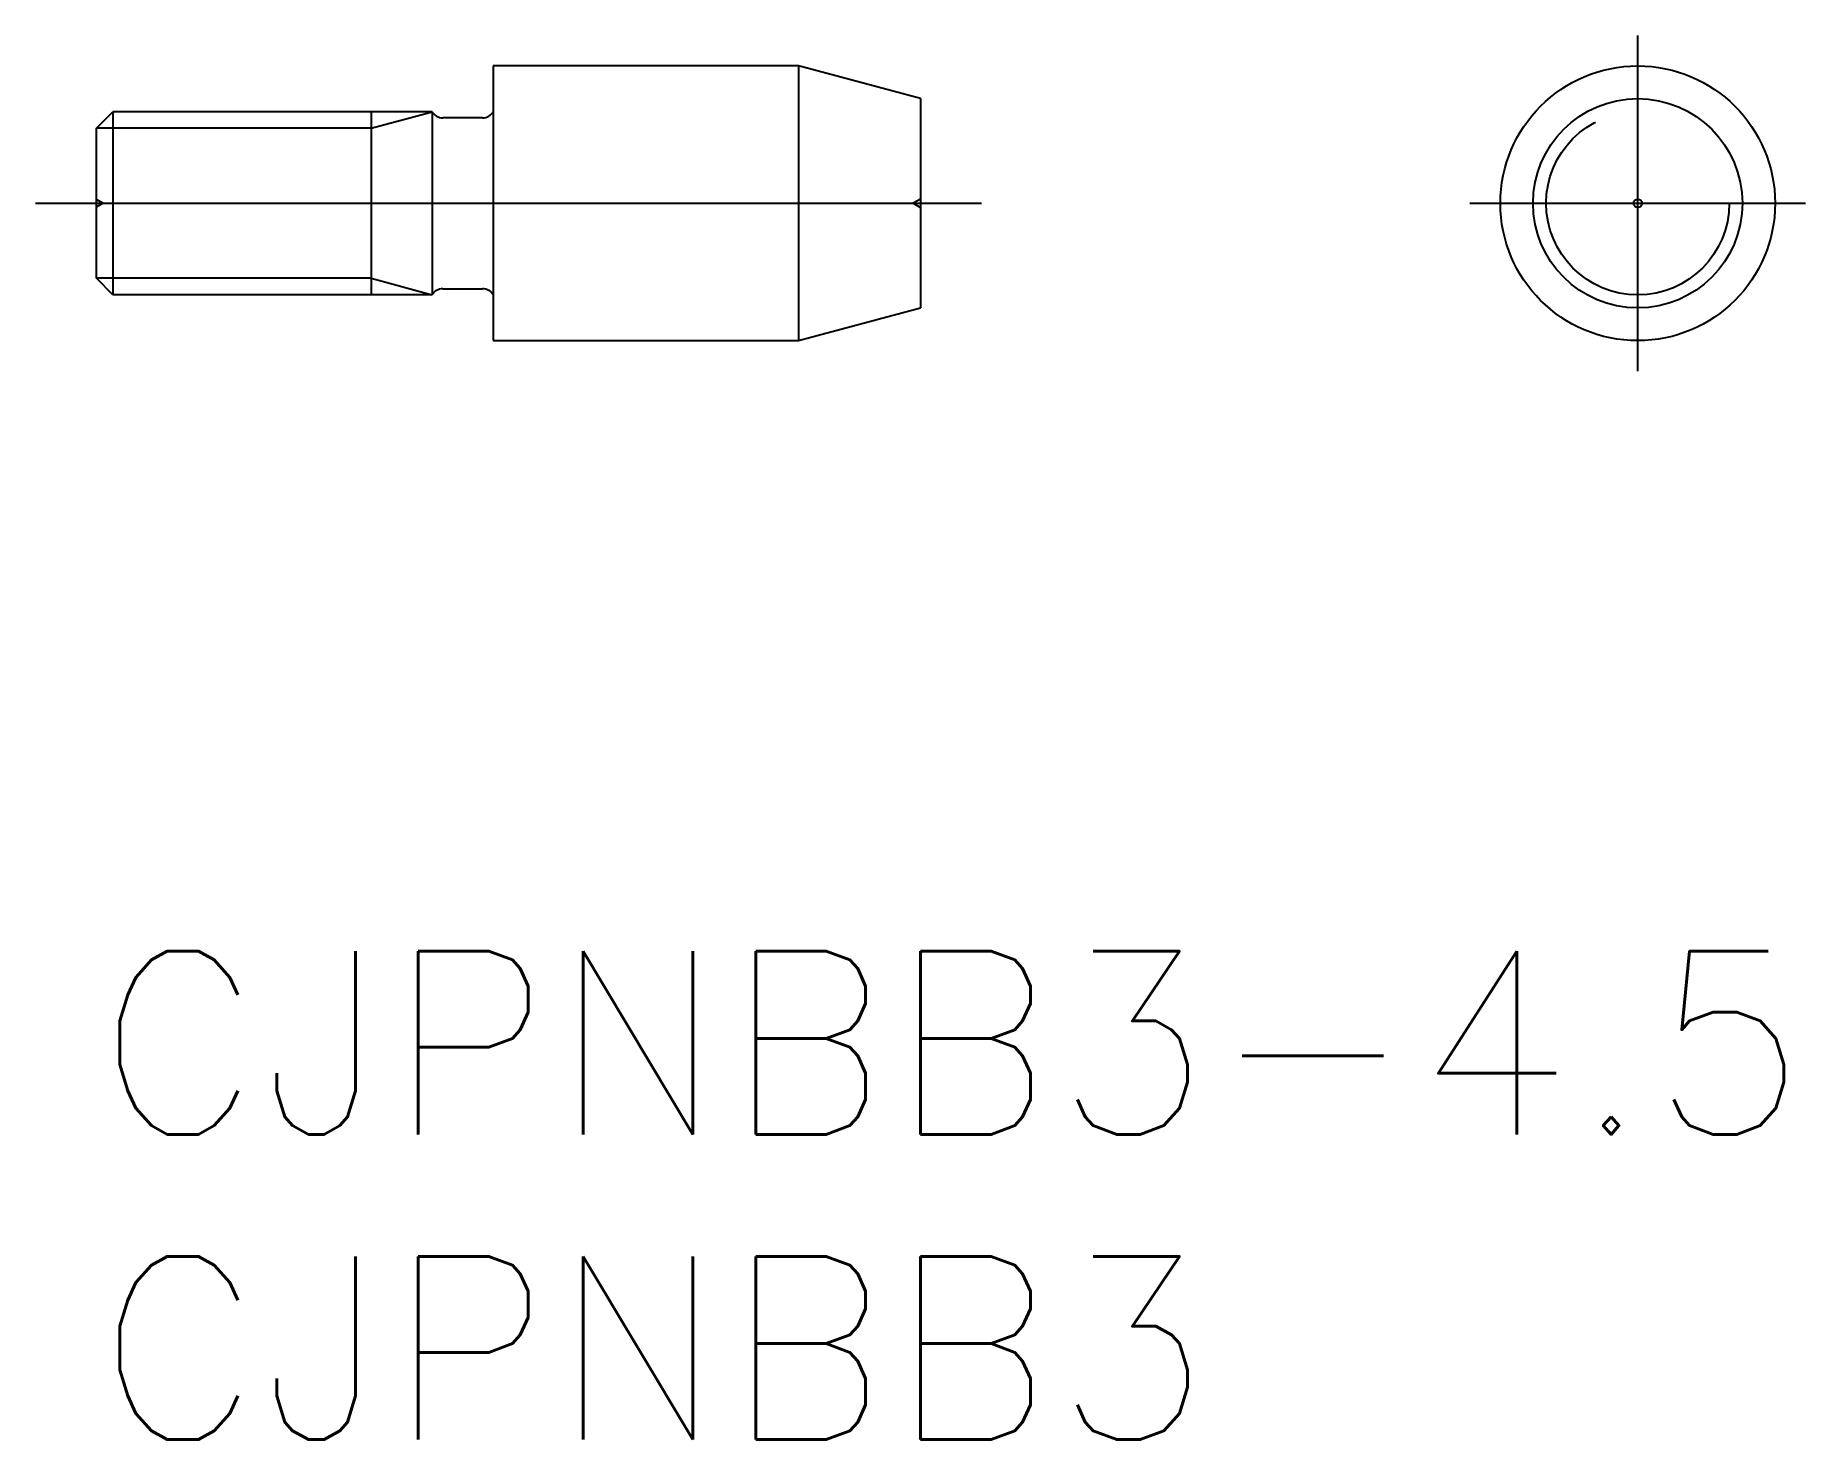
# Model space of a CAD drawing. Extents: x -1 to 28, y -8 to 15.
import ezdxf

# ---------------------------------------------------------------- set-up
doc = ezdxf.new("R2010")
doc.units = 0
doc.header["$LTSCALE"] = 0.5
doc.linetypes.add('CENTER', pattern=[50.8, 31.75, -6.35, 6.35, -6.35])
doc.linetypes.add('DASHED', pattern=[19.05, 12.7, -6.35])
for name, color, linetype in [('MSM_CENTER', 1, 'CENTER'), ('MSM_CONTINUOUS', 7, 'CONTINUOUS'), ('MSM_DASHED', 4, 'DASHED'), ('MSM_NARROW', 5, 'CONTINUOUS'), ('MSM_PART_NUMBER', 7, 'CONTINUOUS')]:
    doc.layers.add(name, color=color, linetype=linetype)
doc.styles.get("Standard").update_dxf_attribs({"font": 'txt.shx', "height": 0.5, "bigfont": 'bigfont.shx'})

# ---------------------------------------------------------------- blocks, each defined once
blk = doc.blocks.new('*U15')
at = {"layer": 'MSM_PART_NUMBER'}
blk.add_text('CJPNBB3-4.5', height=3, dxfattribs=at).set_placement((0, -3))
blk = doc.blocks.new('*U16')
at = {"layer": 'MSM_PART_NUMBER'}
blk.add_text('CJPNBB3', height=3, dxfattribs=at).set_placement((0, -8))

msp = doc.modelspace()

# ---------------------------------------------------------------- linework, layer by layer
at = {"layer": 'MSM_CENTER'}
for p, q in [((25.25, 9.5), (25.25, 15)), ((-1, 12.25), (14.5, 12.25)), ((22.5, 12.25), (28, 12.25))]:
    msp.add_line(p, q, dxfattribs=at)
at = {"layer": 'MSM_CONTINUOUS'}
for p, q in [((6.5, 14.5), (6.5, 10)), ((11.5, 14.5), (6.5, 14.5)), ((11.5, 14.5), (11.5, 10)), ((13.5, 13.964), (11.5, 14.5)), ((13.5, 13.964), (13.5, 10.536)), ((0, 13.479), (0.27, 13.75)), ((0.27, 13.75), (0.27, 10.75)), ((5.5, 13.75), (0.27, 13.75)), ((4.5, 13.75), (4.5, 10.75)), ((5.5, 13.75), (5.5, 10.75)), ((6.327, 13.65), (5.673, 13.65)), ((0, 11.021), (0, 13.479)), ((0.27, 10.75), (0, 11.021)), ((5.5, 10.75), (0.27, 10.75)), ((5.673, 10.85), (6.327, 10.85)), ((11.5, 10), (13.5, 10.536)), ((6.5, 10), (11.5, 10))]:
    msp.add_line(p, q, dxfattribs=at)
for radius in [2.25, 1.714, 0.07]:
    msp.add_circle((25.25, 12.25), radius, dxfattribs=at)
for centre, start, end in [((5.673, 13.85), 210, 270), ((6.327, 13.85), 270, 330), ((5.673, 10.65), 90, 150), ((6.327, 10.65), 30, 90)]:
    msp.add_arc(centre, 0.2, start, end, dxfattribs=at)
at = {"layer": 'MSM_DASHED'}
for p, q in [((0.104, 12.25), (0, 12.31)), ((0, 12.19), (0.104, 12.25)), ((13.5, 12.32), (13.379, 12.25)), ((13.379, 12.25), (13.5, 12.18))]:
    msp.add_line(p, q, dxfattribs=at)
msp.add_circle((25.25, 12.25), 1.5, dxfattribs=at)
at = {"layer": 'MSM_NARROW'}
for p, q in [((4.5, 13.479), (5.5, 13.75)), ((4.5, 13.479), (0, 13.479)), ((4.5, 11.021), (0, 11.021)), ((4.5, 11.021), (5.5, 10.75))]:
    msp.add_line(p, q, dxfattribs=at)

# ---------------------------------------------------------------- block references
at = {"layer": 'MSM_CONTINUOUS'}
for name in ['*U15', '*U16']:
    msp.add_blockref(name, (0, 0), dxfattribs=at)

doc.saveas('drawing.dxf')
